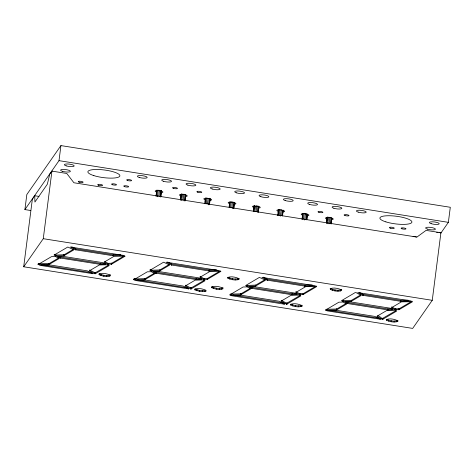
<?xml version="1.0" encoding="UTF-8"?>
<svg xmlns="http://www.w3.org/2000/svg" width="474" height="474" viewBox="0 0 474 474"><rect width="100%" height="100%" fill="white"/><g stroke="black" fill="none" stroke-linecap="round" stroke-linejoin="round"><path stroke-width="0.71" d="M30.745 210.515L24.903 209.591L26.828 194.536L60.933 145.595L450.3 207.28L448.368 222.342L440.79 233.214M34.762 195.744L34.916 202.037L47.329 184.226L49.711 174.296L51.933 171.114L66.781 173.466L73.897 182.757L416.895 237.089L426.067 230.382L440.915 232.734L432.258 300.315L412.682 328.405L23.7 266.779L32.356 199.198L34.762 195.744L39.004 196.42M38.127 264.492L51.482 256.647L55.476 256.529L59.22 258.484L49.112 264.445L38.613 264.705L38.11 264.545L38.246 263.55M38.198 264.611L38.323 263.668M38.382 264.67L38.501 263.728M38.613 264.705L38.732 263.763M38.838 264.717L38.957 263.775L49.32 263.479L58.693 257.957M23.7 266.779L43.27 238.695L51.933 171.114M24.903 209.591L59.001 160.656L60.933 145.595M48.988 264.456L49.106 263.514M49.112 264.445L49.237 263.503M49.195 264.415L49.32 263.479M55.375 255.877L54.036 255.125L67.794 247.025L73.885 249.845L63.925 255.723L55.683 255.966L55.499 254.935L54.208 254.289M55.505 255.93L55.499 254.935M55.683 255.966L55.63 254.988M55.867 255.99L55.991 255.048L64.126 254.757L73.98 248.957M56.045 255.996L56.169 255.053M59.967 257.945L57.366 256.558L63.083 256.375L102.923 262.685L105.862 264.154L100.15 264.35L60.311 258.04L59.967 257.945L60.091 257.003L58.823 256.345M60.115 257.998L60.091 257.003M60.311 258.04L60.234 257.056M63.806 255.735L63.925 254.793M63.925 255.723L64.043 254.781M64.002 255.699L64.126 254.757M75.473 249.751L70.294 247.013L123.625 255.421L112.919 255.723L75.816 249.845L75.473 249.751L75.597 248.809L71.764 246.8M75.621 249.804L75.597 248.809M75.816 249.845L75.739 248.862M94.717 273.676L89.373 270.832L99.374 264.96L107.503 264.753L109.239 265.541L95.327 273.729L94.717 273.676L94.836 272.734L89.539 269.99M94.924 273.717L95.043 272.775L94.563 273.617L94.687 272.674M95.138 273.735L95.262 272.793L108.712 265.019M95.327 273.729L95.446 272.787M95.44 273.699L95.558 272.757M100.15 264.35L100.275 263.414L60.429 257.098M100.322 264.373L100.441 263.431L105.755 263.301M100.476 264.373L100.601 263.437M99.202 274.772L98.876 274.008C102.431 272.633 106.662 273.557 110.051 275.062L110.377 275.827C106.822 277.201 102.597 276.283 99.202 274.772L99.321 273.83C102.716 275.341 106.94 276.259 110.495 274.89M100.98 275.578L101.098 274.636M103.735 276.2L103.853 275.264M107.645 264.154L104.037 262.193L114.038 256.31L125.13 256.179L111.562 264.184L107.645 264.154L107.764 263.218L104.795 261.666M107.823 264.219L107.764 263.218M108.066 264.267L108.191 263.325L111.763 263.218L124.615 255.652M106.727 276.484L106.846 275.542M108.309 264.279L108.428 263.337M109.156 276.348L109.281 275.406M111.437 264.196L111.556 263.254M111.562 264.184L111.686 263.242M111.645 264.16L111.763 263.218M112.919 255.723L113.037 254.781L75.935 248.903M113.085 255.741L113.203 254.805L120.615 254.621M113.239 255.747L113.363 254.805M133.917 279.725L147.29 271.821L151.283 271.703L155.028 273.658L144.925 279.619L134.42 279.885L133.917 279.725L134.059 278.73M134.006 279.784L134.13 278.848M134.189 279.844L134.314 278.902M134.42 279.885L134.545 278.943M134.646 279.891L134.764 278.955L145.127 278.653L154.5 273.137M144.795 279.63L144.92 278.694M144.925 279.619L145.044 278.682M145.003 279.595L145.127 278.653M155.993 196.283L156.746 190.412M156.319 195.134L156.977 189.991M156.503 196.064L157.255 190.192M157.421 196.746L158.269 190.133M158.766 196.129L159.519 190.252M159.91 196.39L160.662 190.512M160.65 196.722L161.403 190.85M151.188 271.057L149.825 270.352L163.601 262.199L169.692 265.025L159.732 270.903L151.49 271.146L151.307 270.115L150.015 269.469M151.319 271.104L151.307 270.115M160.787 197.042L161.634 190.435M151.49 271.146L151.437 270.162M151.68 271.169L151.798 270.227L159.934 269.937L169.177 264.492M151.858 271.175L151.976 270.233M155.78 273.125L153.173 271.732L158.891 271.549L198.73 277.865L201.675 279.346L195.963 279.53L156.118 273.22L155.78 273.125L155.899 272.183L154.631 271.519M155.922 273.178L155.899 272.183M156.118 273.22L156.047 272.236M159.614 270.915L159.732 269.973M159.732 270.903L159.934 269.937M171.286 264.925L166.107 262.187L219.432 270.595L208.726 270.903L171.624 265.025L171.286 264.925L171.404 263.988L167.571 261.98M171.428 264.984L171.404 263.988M171.624 265.025L171.552 264.042M180.333 200.141L181.086 194.263M180.558 199.72L181.311 193.848M180.837 199.921L181.589 194.05M181.755 200.597L182.603 193.99M183.1 199.981L183.853 194.109M184.155 200.976L185.002 194.37M184.99 200.579L185.743 194.707M185.121 200.899L185.873 195.021M190.524 288.85L185.162 286.053L195.187 280.14L203.31 279.933L205.046 280.721L191.135 288.909L190.524 288.85L190.649 287.908L185.346 285.17M190.732 288.897L190.85 287.955L190.376 288.796L190.495 287.854M190.951 288.915L191.069 287.973L204.519 280.193M191.135 288.909L191.253 287.967M191.247 288.879L191.372 287.937M204.762 203.257L205.42 198.12M205.177 201.373L205.461 199.175M205.177 203.779L205.929 197.901M195.963 279.53L196.082 278.588L156.242 272.277M196.129 279.547L196.248 278.611L201.563 278.481M196.289 279.553L196.408 278.611M195.01 289.952L195.128 289.01L199.661 290.438L205.088 290.586L204.969 291.528L199.542 291.38L195.01 289.952L194.69 289.187C198.239 287.813 202.469 288.737 205.864 290.242L206.184 291.006L204.969 291.528M206.19 203.719L206.942 197.848M207.434 203.838L208.092 198.701M196.787 290.752L196.906 289.81M208.489 204.833L209.336 198.227M209.324 204.436L210.077 198.559M209.455 204.75L210.207 198.879M199.542 291.38L199.661 290.438M203.453 279.334L199.844 277.373L209.846 271.483L220.937 271.353L207.369 279.364L203.453 279.334L203.571 278.392L200.01 276.538M203.636 279.399L203.571 278.392M203.879 279.441L203.998 278.499L207.576 278.398L220.428 270.832M202.534 291.664L202.659 290.722M204.116 279.453L204.241 278.516M207.245 279.376L207.363 278.434M207.369 279.364L207.494 278.422M207.452 279.334L207.576 278.398M208.726 270.903L208.844 269.961L171.748 264.083M208.892 270.921L209.016 269.979L216.422 269.795M209.052 270.927L209.17 269.984M211.837 287.73L211.517 286.971C215.066 285.597 219.296 286.515 222.685 288.026L223.011 288.79C219.456 290.159 215.232 289.241 211.837 287.73L211.955 286.794C215.35 288.299 219.581 289.223 223.13 287.848M213.614 288.536L213.733 287.594M216.369 289.164L216.488 288.222M229.096 207.114L229.754 201.977M229.327 206.7L229.606 204.495M229.511 207.63L230.263 201.758M219.361 289.448L219.48 288.506M230.524 207.576L231.276 201.699M231.768 207.695L232.521 201.817M221.791 289.312L221.915 288.37M232.823 208.69L233.67 202.078M233.658 208.287L234.411 202.416M233.795 208.607L234.547 202.736M227.935 278.256L227.609 277.491C231.164 276.117 235.394 277.041 238.783 278.546L239.109 279.31C235.554 280.685 231.324 279.761 227.935 278.256L228.053 277.314C231.448 278.825 235.673 279.743 239.228 278.368M229.712 279.062L229.831 278.12M230.228 295.059L240.733 294.798L250.835 288.838L247.09 286.883L243.103 287.001L229.724 294.899L230.228 295.059L230.352 294.117L240.934 293.833L250.308 288.311M230.453 295.071L230.577 294.129M232.461 279.684L232.586 278.748M235.459 279.968L235.578 279.026M237.889 279.832L238.013 278.89M240.608 294.81L240.727 293.868M240.733 294.798L240.851 293.856M240.816 294.775L240.934 293.833M253.335 211.7L254.088 205.829M253.566 211.286L254.224 206.149M253.845 211.487L254.597 205.615M254.858 211.428L255.516 206.291M256.108 211.546L256.861 205.675M246.995 286.237L245.633 285.532L259.414 277.379L265.499 280.205L255.622 286.053L247.665 286.349C246.634 286.61 246.853 284.88 247.784 285.407L255.741 285.111L264.984 279.672M247.126 286.284L247.244 285.342M247.298 286.32L247.416 285.384M247.487 286.349L247.606 285.407M247.665 286.349L247.784 285.407M257.252 211.807L258.004 205.935M257.992 212.145L258.745 206.273M258.129 212.465L258.881 206.587M251.587 288.299L248.986 286.912L254.698 286.729L294.538 293.039L297.476 294.508L291.771 294.709L251.925 288.393L251.587 288.299L251.706 287.357L250.444 286.699M251.73 288.352L251.706 287.357M251.925 288.393L251.854 287.41M255.421 286.095L255.545 285.152M255.545 286.083L255.741 285.111M267.093 280.104L261.915 277.367L315.246 285.775L304.533 286.077L267.437 280.199L267.093 280.104L267.212 279.162L263.378 277.154M267.235 280.158L267.212 279.162M267.437 280.199L267.36 279.216M277.675 215.557L278.428 209.686M278.185 212.939L278.469 210.74M278.179 215.344L278.931 209.467M279.192 215.285L279.944 209.413M280.347 216.138L281.195 209.532M281.592 215.664L282.249 210.527M282.332 215.996L283.085 210.124M282.557 215.581L283.215 210.444M284.033 304.136L231.223 295.663L241.936 295.355L279.038 301.233L284.59 304.077L284.033 304.136L284.157 303.194L233.208 295.124M286.337 304.03L280.969 301.233L290.995 295.32L299.118 295.112L300.854 295.894L286.942 304.089L286.337 304.03L286.456 303.087L281.153 300.344M286.539 304.071L286.663 303.129L286.183 303.97L286.302 303.034M286.758 304.095L286.877 303.153L300.326 295.373M286.942 304.089L287.06 303.147M287.06 304.053L287.179 303.117M291.771 294.709L291.889 293.767L252.049 287.457M291.937 294.727L292.061 293.785L296.635 293.679M290.817 305.126L290.941 304.184C294.33 305.694 298.561 306.613 302.116 305.244L301.991 306.186C298.442 307.555 294.212 306.637 290.817 305.126L290.497 304.361C294.052 302.993 298.276 303.911 301.671 305.422L301.991 306.186M292.097 294.733L292.215 293.791M302.009 219.415L302.762 213.543M302.329 218.265L302.613 216.061M302.519 219.195L303.271 213.324M303.532 219.142L304.284 213.264M292.594 305.931L292.719 304.989M304.681 219.989L305.529 213.383M305.926 219.521L306.678 213.644M295.349 306.56L295.468 305.617M306.666 219.853L307.419 213.981M306.891 219.438L307.549 214.301M299.26 294.514L295.658 292.553L305.659 286.663L316.745 286.533L303.182 294.544L299.26 294.514L299.384 293.572L295.817 291.711M299.444 294.579L299.384 293.572M299.687 294.621L299.805 293.679L303.384 293.572L316.235 286.006M298.342 306.844L298.466 305.902M299.929 294.632L300.048 293.69M300.777 306.702L300.895 305.766M303.052 294.55L303.176 293.613M303.182 294.544L303.301 293.602M303.259 294.514L303.384 293.572M304.533 286.077L304.652 285.141L267.555 279.263M304.705 286.1L304.823 285.158L312.23 284.975M304.859 286.1L304.978 285.164M326.343 223.266L327.096 217.394M326.574 222.851L327.327 216.979M326.853 223.053L327.605 217.181M327.771 223.728L328.618 217.122M329.021 223.847L329.863 217.24M330.26 223.373L331.012 217.501M331 223.71L331.753 217.839M331.136 224.03L331.889 218.153M326.041 310.239L336.54 309.978L346.624 304.065L342.903 302.062L338.91 302.181L325.531 310.079L326.041 310.239L326.159 309.297L336.741 309.007L346.121 303.49M326.266 310.251L326.385 309.309M330.461 289.478L330.141 288.713C333.69 287.339 337.921 288.263 341.316 289.768L341.636 290.532C338.081 291.907 333.856 290.983 330.461 289.478L330.579 288.536C333.974 290.047 338.205 290.965 341.754 289.59M332.238 290.278L332.357 289.341M334.994 290.906L335.112 289.969M337.986 291.19L338.104 290.248M336.416 309.99L336.534 309.048M336.54 309.978L336.664 309.036M336.623 309.949L336.741 309.007M340.415 291.054L340.539 290.112M342.803 301.411L341.44 300.706L355.222 292.559L356.093 292.642L361.289 295.426L351.43 301.233L343.472 301.529C342.441 301.79 342.666 300.06 343.591 300.587L351.548 300.291L360.791 294.852M342.933 301.458L343.058 300.522M343.105 301.5L343.229 300.557M343.295 301.523L343.419 300.581M343.472 301.529L343.591 300.587M347.395 303.479L344.794 302.092L350.505 301.908L390.351 308.219L393.29 309.688L387.578 309.883L347.738 303.573L347.395 303.479L347.519 302.536L345.617 301.547M347.543 303.532L347.519 302.536M347.738 303.573L347.661 302.59M351.228 301.268L351.353 300.326M351.353 301.257L351.471 300.315M351.43 301.233L351.548 300.291M362.9 295.284L357.722 292.547L411.053 300.954L400.34 301.257L363.244 295.379L362.9 295.284L363.025 294.342L359.191 292.334M363.048 295.338L363.025 294.342M363.244 295.379L363.167 294.395M382.145 319.209L376.8 316.359L386.802 310.494L394.925 310.286L396.667 311.074L382.868 319.233C381.771 318.498 380.16 316.271 377.606 315.862M382.352 319.251L382.471 318.309L381.991 319.15L382.115 318.208M382.565 319.269L382.69 318.327L396.134 310.553M382.749 319.263L382.874 318.321M382.868 319.233L382.986 318.291M387.578 309.883L387.696 308.947L347.857 302.631M387.75 309.907L387.868 308.965L392.442 308.852M386.63 320.306L386.748 319.363C390.143 320.874 394.368 321.793 397.923 320.418L397.805 321.36C394.25 322.735 390.019 321.81 386.63 320.306L386.304 319.541C389.859 318.167 394.09 319.091 397.479 320.596L397.805 321.36M387.904 309.907L388.022 308.971M388.407 321.111L388.526 320.169M391.157 321.733L391.281 320.797M395.073 309.688L391.465 307.727L401.466 301.837L412.552 301.713L398.99 309.718L395.073 309.688L395.192 308.752L391.631 306.891M395.251 309.753L395.192 308.752M395.494 309.8L395.618 308.858L399.191 308.752L412.042 301.186M394.155 322.018L394.273 321.076M395.737 309.812L395.855 308.87M396.584 321.882L396.702 320.939M398.865 309.729L398.984 308.787M398.99 309.718L399.108 308.775M399.072 309.694L399.191 308.752M400.34 301.257L400.465 300.315L363.362 294.437M400.512 301.274L400.631 300.332L408.037 300.155M400.666 301.28L400.791 300.338M436.661 232.384L438.077 232.503M439.499 232.616L440.915 232.734M59.001 160.656L448.368 222.342M43.27 238.695L432.258 300.315M41.594 264.765L91.079 272.603M137.401 279.944L187.621 287.902M329.744 310.417L379.964 318.368M413.073 236.674A2.483 0.593 7.3 0 1 416.539 237M326.953 219.024A3.91 0.93 7.3 0 1 326.675 217.584A3.91 0.93 7.3 0 1 332.458 218.378A3.91 0.93 7.3 0 1 331.391 219.628M302.619 215.166A3.91 0.93 7.3 0 1 302.335 213.733A3.91 0.93 7.3 0 1 308.118 214.526A3.91 0.93 7.3 0 1 307.051 215.777M278.285 211.309A3.91 0.93 7.3 0 1 278.001 209.875A3.91 0.93 7.3 0 1 283.784 210.669A3.91 0.93 7.3 0 1 282.717 211.919M253.951 207.458A3.91 0.93 7.3 0 1 253.667 206.018A3.91 0.93 7.3 0 1 259.45 206.812A3.91 0.93 7.3 0 1 258.383 208.062M229.612 203.601A3.91 0.93 7.3 0 1 229.333 202.167A3.91 0.93 7.3 0 1 235.116 202.961A3.91 0.93 7.3 0 1 234.049 204.211M205.278 199.75A3.91 0.93 7.3 0 1 204.993 198.31A3.91 0.93 7.3 0 1 210.776 199.104A3.91 0.93 7.3 0 1 209.709 200.354M180.944 195.892A3.91 0.93 7.3 0 1 180.659 194.453A3.91 0.93 7.3 0 1 186.442 195.247A3.91 0.93 7.3 0 1 185.375 196.503M156.61 192.035A3.91 0.93 7.3 0 1 156.325 190.601A3.91 0.93 7.3 0 1 162.108 191.395A3.91 0.93 7.3 0 1 161.042 192.645M92.975 273.717L39.609 265.304L50.315 265.002L87.417 270.879L92.975 273.717M188.782 288.897L135.416 280.484L146.128 280.181L183.225 286.059L188.782 288.897M380.403 319.251L327.03 310.837L337.743 310.535L374.845 316.413L380.403 319.251M93.846 175.611A16.134 3.845 7.3 0 0 119.703 176.31A16.134 3.845 7.3 0 0 98.112 169.491A16.134 3.845 7.3 0 0 93.846 175.611M390.28 228.148A2.483 0.593 7.3 0 0 394.255 228.255A2.483 0.593 7.3 0 0 390.931 227.206A2.483 0.593 7.3 0 0 390.28 228.148M285.206 200.555A4.965 1.185 7.3 0 0 293.163 200.769A4.965 1.185 7.3 0 0 286.521 198.671A4.965 1.185 7.3 0 0 285.206 200.555M345.019 215.546A2.483 0.593 7.3 0 0 348.994 215.652A2.483 0.593 7.3 0 0 345.676 214.603A2.483 0.593 7.3 0 0 345.019 215.546M385.872 221.873A16.134 3.845 7.3 0 0 411.728 222.573A16.134 3.845 7.3 0 0 390.138 215.753A16.134 3.845 7.3 0 0 385.872 221.873M124.644 186.673A2.483 0.593 7.3 0 0 128.62 186.78A2.483 0.593 7.3 0 0 125.296 185.731A2.483 0.593 7.3 0 0 124.644 186.673M112.474 184.742A2.483 0.593 7.3 0 0 116.456 184.854A2.483 0.593 7.3 0 0 113.132 183.805A2.483 0.593 7.3 0 0 112.474 184.742M79.134 182.182A2.483 0.593 7.3 0 0 83.11 182.289A2.483 0.593 7.3 0 0 79.792 181.24A2.483 0.593 7.3 0 0 79.134 182.182M197.788 192.225A2.483 0.593 7.3 0 0 201.764 192.331A2.483 0.593 7.3 0 0 198.446 191.283A2.483 0.593 7.3 0 0 197.788 192.225M127.595 180.499A2.483 0.593 7.3 0 0 131.571 180.606A2.483 0.593 7.3 0 0 128.253 179.557A2.483 0.593 7.3 0 0 127.595 180.499M98.604 185.263A2.483 0.593 7.3 0 0 102.58 185.37A2.483 0.593 7.3 0 0 99.256 184.321A2.483 0.593 7.3 0 0 98.604 185.263M318.895 212.311A2.483 0.593 7.3 0 0 322.877 212.423A2.483 0.593 7.3 0 0 319.553 211.374A2.483 0.593 7.3 0 0 318.895 212.311M173.454 188.368A2.483 0.593 7.3 0 0 177.43 188.474A2.483 0.593 7.3 0 0 174.106 187.426A2.483 0.593 7.3 0 0 173.454 188.368M401.988 228.794A2.483 0.593 7.3 0 0 405.963 228.906A2.483 0.593 7.3 0 0 402.645 227.858A2.483 0.593 7.3 0 0 401.988 228.794M66.188 165.859A4.965 1.185 7.3 0 0 74.145 166.072A4.965 1.185 7.3 0 0 67.498 163.974A4.965 1.185 7.3 0 0 66.188 165.859M62.396 171.298A4.965 1.185 7.3 0 0 70.353 171.511A4.965 1.185 7.3 0 0 63.712 169.414A4.965 1.185 7.3 0 0 62.396 171.298M431.221 223.687A4.965 1.185 7.3 0 0 439.173 223.9A4.965 1.185 7.3 0 0 432.531 221.802A4.965 1.185 7.3 0 0 431.221 223.687M427.43 229.126A4.965 1.185 7.3 0 0 435.387 229.339A4.965 1.185 7.3 0 0 428.745 227.242A4.965 1.185 7.3 0 0 427.43 229.126M139.196 177.424A4.965 1.185 7.3 0 0 147.147 177.637A4.965 1.185 7.3 0 0 140.505 175.54A4.965 1.185 7.3 0 0 139.196 177.424M163.53 181.281A4.965 1.185 7.3 0 0 171.487 181.495A4.965 1.185 7.3 0 0 164.839 179.397A4.965 1.185 7.3 0 0 163.53 181.281M187.864 185.133A4.965 1.185 7.3 0 0 195.821 185.352A4.965 1.185 7.3 0 0 189.179 183.254A4.965 1.185 7.3 0 0 187.864 185.133M212.198 188.99A4.965 1.185 7.3 0 0 220.155 189.203A4.965 1.185 7.3 0 0 213.513 187.106A4.965 1.185 7.3 0 0 212.198 188.99M236.538 192.847A4.965 1.185 7.3 0 0 244.489 193.06A4.965 1.185 7.3 0 0 237.847 190.963A4.965 1.185 7.3 0 0 236.538 192.847M260.872 196.698A4.965 1.185 7.3 0 0 268.829 196.917A4.965 1.185 7.3 0 0 262.181 194.82A4.965 1.185 7.3 0 0 260.872 196.698M309.54 204.413A4.965 1.185 7.3 0 0 317.497 204.626A4.965 1.185 7.3 0 0 310.855 202.528A4.965 1.185 7.3 0 0 309.54 204.413M333.88 208.264A4.965 1.185 7.3 0 0 341.831 208.483A4.965 1.185 7.3 0 0 335.189 206.386A4.965 1.185 7.3 0 0 333.88 208.264M358.214 212.121A4.965 1.185 7.3 0 0 366.171 212.334A4.965 1.185 7.3 0 0 359.523 210.237A4.965 1.185 7.3 0 0 358.214 212.121"/></g></svg>
